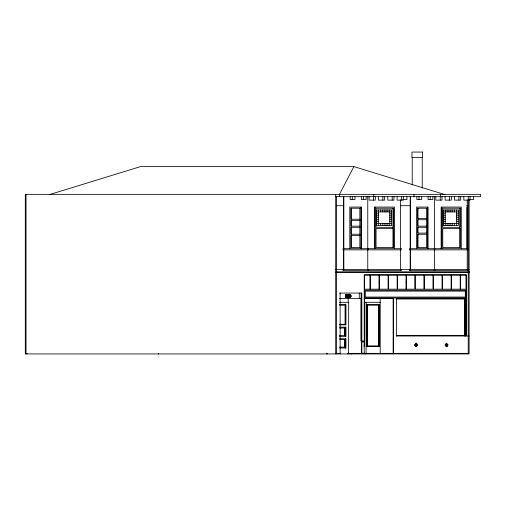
<?xml version="1.0" encoding="UTF-8"?>
<svg xmlns="http://www.w3.org/2000/svg" width="506" height="506" viewBox="0 0 506 506"><rect width="100%" height="100%" fill="white"/><g stroke="black" fill="none" stroke-linecap="round" stroke-linejoin="round"><path stroke-width="0.76" d="M432.877 196.663L432.87 199.554L428.057 199.554L428.057 196.663M348.697 297.395L348.843 296.554M347.35 295.232L347.477 294.871A0.98 0.753 -90 0 1 347.666 294.618A1.037 0.797 -90 0 1 348.02 294.435L348.343 294.448M339.507 194.348L353.877 166.594L444.856 194.582M348.912 296.554L347.73 296.832L348.697 294.979A0.822 0.632 -90 0 0 348.375 294.524M350.152 294.568L349.76 296.212L350.165 297.3L350.171 294.637M347.869 296.832L348.836 294.979A0.822 0.632 -90 0 0 348.514 294.524L347.881 294.435A1.037 0.797 -90 0 0 347.635 294.53A0.98 0.753 -90 0 0 347.337 294.871L347.211 295.232L347.736 294.947M347.16 297.395L348.134 295.763L347.907 294.966M417.703 344.972L416.185 346.705L414.85 344.972L416.185 343.232L417.703 344.972L416.368 343.232L415.812 343.232M414.85 344.972L416.368 343.232M416.185 346.705L417.52 344.972M445.09 344.972L446.425 343.232L447.943 344.972C446.931 350.165 443.035 341.461 446.608 346.705M445.274 344.972L446.608 343.232M446.425 346.705L447.317 345.547M349.943 294.467C347.084 299.438 354.111 296.617 349.804 294.467C347.008 298.54 353.359 297.743 350.019 294.422M345.769 294.922L345.358 294.909L346.458 294.422M345.358 294.909C346.471 294.713 346.408 297.376 345.389 297.395M345.604 297.307L345.876 294.954M49.55 194.582L140.529 166.594L353.877 166.594M347.881 294.928L347.42 295.257M348.299 296.832L348.982 296.554L348.836 297.395L347.16 297.351M335.687 196.663L480.7 196.663L480.7 194.348L25.3 194.348L25.3 353.934L469.106 353.934L469.106 272.405M402.668 199.554L406.925 199.554L406.925 196.663M469.562 199.554L473.635 199.554L473.635 196.663M336.579 205.721L343.447 205.721M400.853 205.721L410.183 205.721M466.69 205.721L468.214 205.721M360.297 208.225L350.86 208.225L350.86 219.212L360.297 219.212M427.007 208.225L417.583 208.225L417.583 218.56L427.007 218.56M376.654 211.913L391.619 211.913M443.364 211.913L458.322 211.913M376.654 213.861L378.526 213.861M389.747 213.861L391.619 213.861M443.364 213.861L445.236 213.861M456.45 213.861L458.322 213.861M376.654 215.815L378.526 215.815M389.747 215.815L391.619 215.815M443.364 215.815L445.236 215.815M456.45 215.815L458.322 215.815M376.654 217.763L378.526 217.763M389.747 217.763L391.619 217.763M443.364 217.763L445.236 217.763M456.45 217.763L458.322 217.763M376.654 219.718L378.526 219.718M389.747 219.718L391.619 219.718M427.007 219.718L417.583 219.718L417.583 226.15L427.007 226.15M443.364 219.718L445.236 219.718M456.45 219.718L458.322 219.718M360.297 220.369L350.86 220.369L350.86 226.15L360.297 226.15M376.654 221.666L378.526 221.666M389.747 221.666L391.619 221.666M443.364 221.666L445.236 221.666M456.45 221.666L458.322 221.666M376.654 223.62L391.619 223.62M443.364 223.62L458.322 223.62M360.297 227.308L350.86 227.308L350.86 234.246L360.297 234.246M427.007 227.308L417.583 227.308L417.583 233.089L427.007 233.089M427.007 234.246L417.583 234.246L417.583 247.542L427.007 247.542M360.297 235.404L350.86 235.404L350.86 247.542L360.297 247.542M335.687 269.515L469.106 269.515M379.089 282.184L379.456 282.184M406.084 282.184L406.451 282.184M364.231 290.223L466.355 290.223M339.444 293.075L361.834 293.075L361.834 341.063M346.319 294.422L346.844 297.319M345.389 297.319L346.901 297.395M339.444 298.426L361.48 298.426M364.225 298.426L393.579 298.426M396.249 298.426L465.994 298.426L465.994 336.003L396.249 336.003M396.135 299.002L464.622 299.002L464.622 335.427L396.135 335.427M339.469 302.303L348.969 302.303M364.225 302.303L380.442 302.303M339.412 304.618L345.952 304.618L345.952 324.852L339.412 324.852M379.348 304.618L366.85 304.618L366.85 346.49L379.348 346.49M339.773 305.194L345.067 305.194L345.067 324.276L339.773 324.276M366.85 320.994L366.85 327.249M339.69 327.167L345.952 327.167L345.952 336.414L339.412 336.414M339.671 328.033L344.915 328.033L344.915 335.548L339.399 335.548M469.106 336.003L466.355 336.003L466.355 274.72L364.231 274.72L364.231 341.063M339.69 338.729L345.952 338.729L345.952 347.983L339.69 347.983M339.671 339.596L344.915 339.596L344.915 347.116L339.671 347.116M364.352 341.854L361.537 341.854L361.537 353.169L364.548 353.352M447.943 344.972L446.425 343.232M364.149 346.49L364.339 340.955M348.615 353.352L364.782 353.352L364.782 353.934M468.214 353.352L365.743 353.352L365.743 353.934M347.742 294.928L348.273 295.763L347.299 297.395M346.718 297.307L346.382 294.422M415.034 344.972L416.368 346.705M414.477 344.972L415.369 346.123M470.036 196.663L470.036 200.129L463.825 200.129L463.825 196.663M469.106 199.794L469.106 271.83M468.588 271.83L468.588 272.405M468.259 196.663L468.259 200.129M468.214 200.439L468.214 271.83M468.214 272.405L468.214 353.934M467.778 269.515L467.778 270.672L409.733 270.672L409.733 269.515M467.582 248.699L467.582 249.856M467.582 269.515L467.582 270.672M467.215 199.813L467.215 248.699M467.215 249.856L467.215 269.515M466.88 207.068L466.88 248.699M465.994 290.223L465.994 297.958L364.592 297.958L364.592 290.223M465.621 298.426L465.621 336.003M465.071 298.426L465.071 336.003M464.887 298.426L464.887 336.003M464.438 299.002L464.438 335.427M461.282 248.699L461.282 207.068L441.143 207.068L441.143 248.699M460.7 196.663L460.7 200.129L454.483 200.129L454.483 196.663M460.656 275.188L460.656 289.173M460.213 275.188L460.213 289.173M459.657 208.225L459.657 227.308M459.657 228.465L459.657 247.542M458.917 196.663L458.917 200.129M456.45 209.958L456.45 225.568M454.584 209.958L454.584 211.913M454.584 223.62L454.584 225.568M452.712 209.958L452.712 211.913M452.712 223.62L452.712 225.568M451.586 275.188L451.586 289.173M451.358 196.663L451.358 200.129L445.147 200.129L445.147 196.663M451.137 275.188L451.137 289.173M450.846 209.958L450.846 211.913M450.846 223.62L450.846 225.568M449.581 196.663L449.581 200.129M448.974 209.958L448.974 211.913M448.974 223.62L448.974 225.568M447.108 209.958L447.108 211.913M447.108 223.62L447.108 225.568M445.236 209.958L445.236 225.568M442.016 196.663L442.016 200.129L435.805 200.129L435.805 196.663M441.883 207.068L441.883 248.699M440.53 194.348L440.53 196.663M440.239 196.663L440.239 200.129M434.844 248.699L434.844 249.856M434.844 269.515L434.844 270.672M434.471 196.663L434.471 248.699M434.471 249.856L434.471 269.515M434.249 248.699L434.249 249.856M434.249 269.515L434.249 270.672M430.189 196.663L430.189 199.554M428.076 248.699L428.076 207.068L416.52 207.068L416.52 248.699M427.627 207.068L427.627 248.699M426.564 208.225L426.564 218.56M426.564 219.718L426.564 226.15M426.564 227.308L426.564 233.089M426.564 234.246L426.564 247.542M422.238 157.486L422.238 188.074M421.675 196.663L421.675 199.554L416.862 199.554L416.862 196.663M418.993 196.663L418.993 199.554M418.032 208.225L418.032 218.56M418.032 219.718L418.032 226.15M418.032 227.308L418.032 233.089M418.032 234.246L418.032 247.542M413.99 194.348L413.99 196.663M412.232 157.486L412.232 184.937M410.575 196.663L410.575 248.699M410.575 249.856L410.575 269.515M410.347 248.699L410.347 249.856M410.347 269.515L410.347 270.672M410.183 196.663L410.183 248.699M410.183 249.856L410.183 269.515M410.126 248.699L410.126 249.856M410.126 269.515L410.126 270.672M406.451 275.188L406.451 289.173M406.008 275.188L406.008 289.173M403.326 196.663L403.326 200.129L397.115 200.129L397.115 196.663M401.549 196.663L401.549 200.129M401.075 269.515L401.075 270.672L343.055 270.672L343.055 269.515M400.878 248.699L400.878 249.856M400.878 269.515L400.878 270.672M400.512 199.813L400.512 248.699M400.512 249.856L400.512 269.515M396.615 298.426L396.615 336.003M394.579 248.699L394.579 207.068L374.434 207.068L374.434 248.699M393.984 196.663L393.984 200.129L387.773 200.129L387.773 196.663M393.504 298.426L393.504 353.934M393.13 298.426L393.13 353.352M392.953 208.225L392.953 227.308M392.953 228.465L392.953 247.542M392.207 196.663L392.207 200.129M389.747 209.958L389.747 225.568M387.874 209.958L387.874 211.913M387.874 223.62L387.874 225.568M386.008 209.958L386.008 211.913M386.008 223.62L386.008 225.568M384.649 196.663L384.649 200.129L378.431 200.129L378.431 196.663M384.136 209.958L384.136 211.913M384.136 223.62L384.136 225.568M382.865 196.663L382.865 200.129M382.264 209.958L382.264 211.913M382.264 223.62L382.264 225.568M380.398 209.958L380.398 211.913M380.398 223.62L380.398 225.568M380.202 298.426L380.202 353.934M379.456 275.188L379.456 289.173M379.203 304.618L379.203 346.49M379.013 275.188L379.013 289.173M378.842 305.194L378.842 345.908M378.526 209.958L378.526 225.568M375.307 196.663L375.307 200.129L369.095 200.129L369.095 196.663M375.167 207.068L375.167 248.699M373.82 194.348L373.82 196.663M373.529 196.663L373.529 200.129M370.386 275.188L370.386 289.173M369.937 275.188L369.937 289.173M368.128 248.699L368.128 249.856M368.128 269.515L368.128 270.672M367.761 196.663L367.761 248.699M367.761 249.856L367.761 269.515M367.634 305.194L367.634 345.908M367.539 248.699L367.539 249.856M367.539 269.515L367.539 270.672M366.989 304.618L366.989 346.49M366.161 196.663L366.161 199.554L361.341 199.554L361.341 196.663M366.116 302.303L366.116 353.934M364.592 298.426L364.592 341.063L361.113 341.063L361.113 293.075M364.231 341.854L364.231 353.169M363.479 196.663L363.479 199.554M361.948 341.063L361.948 341.854M361.834 341.854L361.834 353.169M361.651 341.063L361.651 341.854M361.663 353.934L361.632 353.169M361.48 293.075L361.48 341.063M361.36 248.699L361.36 207.068L349.791 207.068L349.791 248.699M361.17 298.426L361.17 341.063M360.917 207.068L360.917 248.699M359.848 208.225L359.848 219.212M359.848 220.369L359.848 226.15M359.848 227.308L359.848 234.246M359.848 235.404L359.848 247.542M359.266 293.075L359.266 298.426M354.965 196.663L354.965 199.554L350.146 199.554L350.146 196.663M352.277 196.663L352.277 199.554M351.664 353.352L351.664 353.934M351.309 208.225L351.309 219.212M351.309 220.369L351.309 226.15M351.309 227.308L351.309 234.246M351.309 235.404L351.309 247.542M351.29 353.352L351.29 353.934M348.672 302.303L348.615 353.934M348.179 298.426L348.236 302.303M347.812 353.352L347.812 353.934M345.585 327.167L345.585 336.414M345.585 338.729L345.585 347.983M345.509 304.618L345.509 324.852M345.509 327.167L345.509 336.414M345.509 338.729L345.509 347.983M344.845 328.033L344.807 335.548M344.845 339.596L344.807 347.116M343.846 196.663L343.846 248.699M343.846 249.856L343.846 269.515M343.618 248.699L343.618 249.856M343.618 269.515L343.618 270.672M343.447 196.663L343.447 248.699M343.447 249.856L343.447 269.515M343.397 248.699L343.397 249.856M340.506 353.934L340.506 353.352L335.687 353.352L335.687 272.405L469.473 272.405L469.473 271.83L335.687 271.83L335.687 194.348M340.133 293.075L340.133 353.352M339.381 194.348L339.381 196.663M336.945 271.83L336.945 272.405M336.579 196.663L336.579 271.83M336.579 272.405L336.579 353.352M336.06 271.83L336.06 272.405M336.06 353.352L336.06 353.934M327.268 353.352L327.268 353.934M326.465 353.352L326.465 353.934M158.568 353.352L158.568 353.934M26.926 353.352L26.926 353.934M26.04 194.348L26.04 353.934M416.368 344.459L415.976 344.972L416.368 345.478L416.761 344.972L416.368 344.459M446.608 344.459L446.216 344.972L446.608 345.478L447 344.972L446.608 344.459M422.51 152.066L411.966 152.066L411.966 157.486L422.51 157.486L422.51 152.066M393.693 208.225L376.059 208.225L376.059 227.308L393.693 227.308L393.693 208.225M460.397 208.225L442.769 208.225L442.769 227.308L460.397 227.308L460.397 208.225M391.619 209.958L376.654 209.958L376.654 225.568L391.619 225.568L391.619 209.958M458.322 209.958L443.364 209.958L443.364 225.568L458.322 225.568L458.322 209.958M393.693 228.465L376.059 228.465L376.059 247.542L393.693 247.542L393.693 228.465M460.397 228.465L442.769 228.465L442.769 247.542L460.397 247.542L460.397 228.465M401.075 248.699L343.005 248.699L343.005 249.856L401.075 249.856L401.075 248.699M467.778 248.699L409.733 248.699L409.733 249.856L467.778 249.856L467.778 248.699M388.083 275.188L364.592 275.188L364.592 289.173L388.083 289.173L388.083 275.188M397.153 275.188L388.526 275.188L388.526 289.173L397.153 289.173L397.153 275.188M414.85 275.188L397.602 275.188L397.602 289.173L414.85 289.173L414.85 275.188M423.92 275.188L415.293 275.188L415.293 289.173L423.92 289.173L423.92 275.188M432.997 275.188L424.37 275.188L424.37 289.173L432.997 289.173L432.997 275.188M442.067 275.188L433.44 275.188L433.44 289.173L442.067 289.173L442.067 275.188M465.994 275.188L442.51 275.188L442.51 289.173L465.994 289.173L465.994 275.188M465.305 291.121L365.288 291.121L365.288 297.06L465.305 297.06L465.305 291.121M378.981 305.194L367.495 305.194L367.495 345.908L378.981 345.908L378.981 305.194"/></g></svg>
